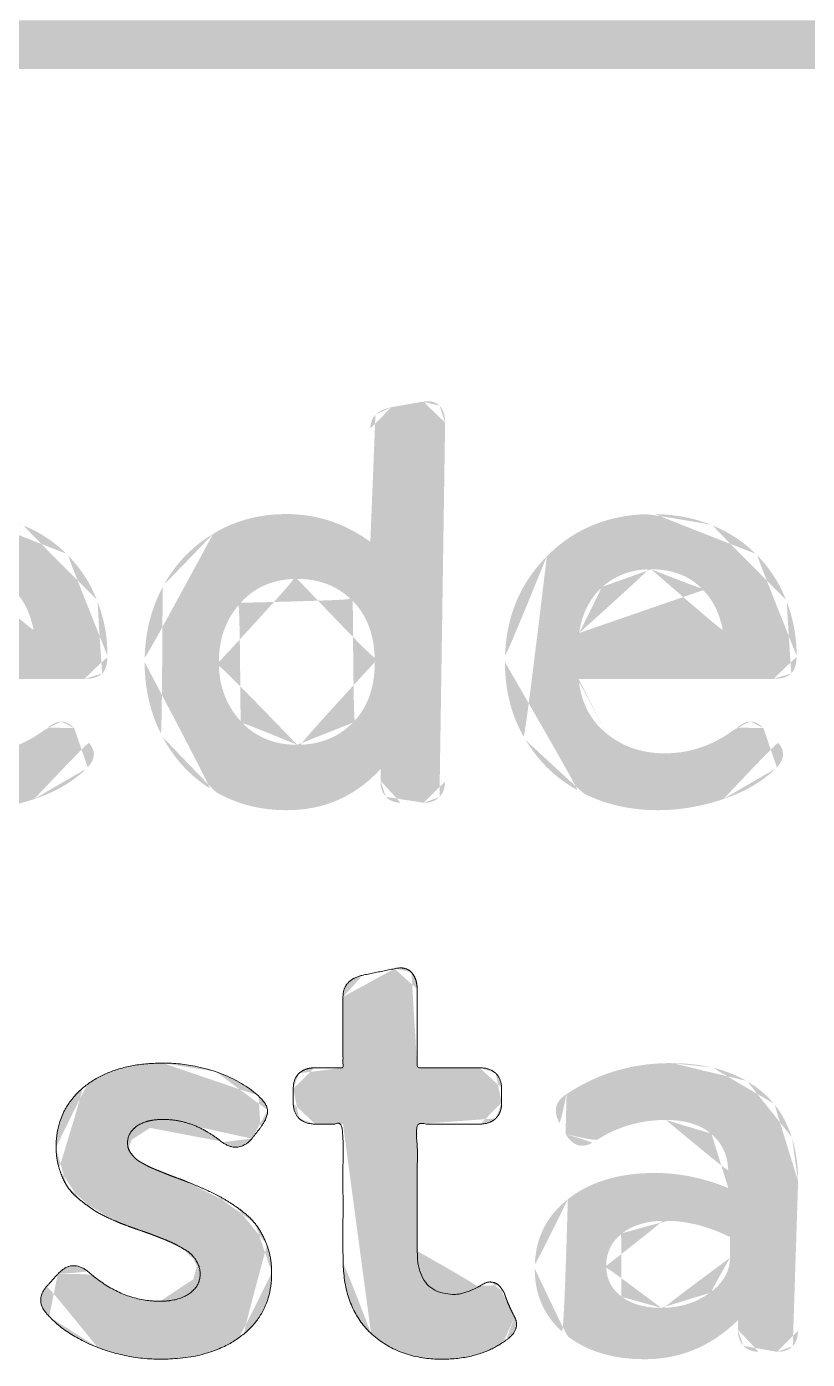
# Model space of a CAD drawing. Header units: metres. Extents: x 238421.2481 to 238421.2961, y 486087.3014 to 486087.3599.
# Drawn here: x 238421.25946 to 238421.26266, y 486087.30145 to 486087.30692 of the extents above; entities that cross this region are included whole.
import ezdxf

# ---------------------------------------------------------------- set-up
doc = ezdxf.new("R2010")
doc.units = ezdxf.units.M
doc.header["$LTSCALE"] = 0.001
doc.header["$MEASUREMENT"] = 0

msp = doc.modelspace()

# ---------------------------------------------------------------- hatches: boundary and pattern name
at = {"linetype": 'Continuous', "lineweight": 0, "true_color": 0x000000, "transparency": 33554432, "extrusion": (0, 0, -1)}
h = msp.add_hatch(color=18, dxfattribs=at)
h.paths.add_polyline_path([(-238421.2481168, 486087.3123976, 0.414214), (-238421.2535168, 486087.3177976), (-238421.2688239, 486087.3177976, 0.414214), (-238421.2742239, 486087.3123976), (-238421.2742239, 486087.3121476, 0.414214), (-238421.2688239, 486087.3067476), (-238421.2535168, 486087.3067476, 0.414214), (-238421.2481168, 486087.3121476)])
h.paths.add_polyline_path([(-238421.2535168, 486087.3068476), (-238421.2688239, 486087.3068476, -0.414214), (-238421.2741239, 486087.3121476), (-238421.2741239, 486087.3123976, -0.414214), (-238421.2688239, 486087.3176976), (-238421.2535168, 486087.3176976, -0.414214), (-238421.2482168, 486087.3123976), (-238421.2482168, 486087.3121476, -0.414214)], flags=16)
h = msp.add_hatch(color=18, dxfattribs=at)
h.paths.add_polyline_path([(-238421.2482168, 486087.3121476), (-238421.2482168, 486087.3123976, 0.414214), (-238421.2535168, 486087.3176976), (-238421.2688239, 486087.3176976, 0.414214), (-238421.2741239, 486087.3123976), (-238421.2741239, 486087.3121476, 0.414214), (-238421.2688239, 486087.3068476), (-238421.2535168, 486087.3068476, 0.414214)])
h.paths.add_polyline_path([(-238421.2535168, 486087.3069476), (-238421.2688239, 486087.3069476, -0.414214), (-238421.2740239, 486087.3121476), (-238421.2740239, 486087.3123976, -0.414214), (-238421.2688239, 486087.3175976), (-238421.2535168, 486087.3175976, -0.414214), (-238421.2483168, 486087.3123976), (-238421.2483168, 486087.3121476, -0.414214)], flags=16)
at = {"linetype": 'Continuous', "lineweight": 0, "true_color": 0x000000}
h = msp.add_hatch(color=18, dxfattribs=at)
edge = h.paths.add_edge_path()
edge.add_line((238421.2610853, 486087.3053808), (238421.2609566, 486087.3053582))
edge.add_spline(control_points=[(238421.2609566, 486087.3053582), (238421.2609126, 486087.3053481), (238421.2608917, 486087.3053272)], knot_values=[0, 0, 0, 1, 1, 1], degree=2, periodic=0)
edge.add_spline(control_points=[(238421.2608917, 486087.3053272), (238421.2608708, 486087.3053063), (238421.2608708, 486087.3052679)], knot_values=[0, 0, 0, 1, 1, 1], degree=2, periodic=0)
edge.add_line((238421.2608708, 486087.3052679), (238421.2608708, 486087.3048052))
edge.add_spline(control_points=[(238421.2608708, 486087.3048052), (238421.2607139, 486087.3049192), (238421.2605266, 486087.3049192)], knot_values=[0, 0, 0, 1, 1, 1], degree=2, periodic=0)
edge.add_spline(control_points=[(238421.2605266, 486087.3049192), (238421.2603595, 486087.3049192), (238421.2602258, 486087.3048385)], knot_values=[0, 0, 0, 1, 1, 1], degree=2, periodic=0)
edge.add_spline(control_points=[(238421.2602258, 486087.3048385), (238421.260092, 486087.3047578), (238421.2600181, 486087.304619)], knot_values=[0, 0, 0, 1, 1, 1], degree=2, periodic=0)
edge.add_spline(control_points=[(238421.2600181, 486087.304619), (238421.2599442, 486087.3044801), (238421.2599442, 486087.3043108)], knot_values=[0, 0, 0, 1, 1, 1], degree=2, periodic=0)
edge.add_spline(control_points=[(238421.2599442, 486087.3043108), (238421.2599442, 486087.3041426), (238421.2600181, 486087.3040033)], knot_values=[0, 0, 0, 1, 1, 1], degree=2, periodic=0)
edge.add_spline(control_points=[(238421.2600181, 486087.3040033), (238421.260092, 486087.3038639), (238421.2602258, 486087.3037832)], knot_values=[0, 0, 0, 1, 1, 1], degree=2, periodic=0)
edge.add_spline(control_points=[(238421.2602258, 486087.3037832), (238421.2603595, 486087.3037025), (238421.2605266, 486087.3037025)], knot_values=[0, 0, 0, 1, 1, 1], degree=2, periodic=0)
edge.add_spline(control_points=[(238421.2605266, 486087.3037025), (238421.2607579, 486087.3037025), (238421.2609126, 486087.3038718)], knot_values=[0, 0, 0, 1, 1, 1], degree=2, periodic=0)
edge.add_line((238421.2609126, 486087.3038718), (238421.2609126, 486087.3038232))
edge.add_spline(control_points=[(238421.2609126, 486087.3038232), (238421.2609126, 486087.3037815), (238421.2609351, 486087.3037572)], knot_values=[0, 0, 0, 1, 1, 1], degree=2, periodic=0)
edge.add_spline(control_points=[(238421.2609351, 486087.3037572), (238421.2609577, 486087.3037329), (238421.2609984, 486087.3037329)], knot_values=[0, 0, 0, 1, 1, 1], degree=2, periodic=0)
edge.add_line((238421.2609984, 486087.3037329), (238421.2610898, 486087.3037329))
edge.add_spline(control_points=[(238421.2610898, 486087.3037329), (238421.2611315, 486087.3037329), (238421.2611547, 486087.3037572)], knot_values=[0, 0, 0, 1, 1, 1], degree=2, periodic=0)
edge.add_spline(control_points=[(238421.2611547, 486087.3037572), (238421.2611778, 486087.3037815), (238421.2611778, 486087.3038232)], knot_values=[0, 0, 0, 1, 1, 1], degree=2, periodic=0)
edge.add_line((238421.2611778, 486087.3038232), (238421.2611778, 486087.305295))
edge.add_spline(control_points=[(238421.2611778, 486087.305295), (238421.2611778, 486087.3053413), (238421.2611541, 486087.305365)], knot_values=[0, 0, 0, 1, 1, 1], degree=2, periodic=0)
edge.add_spline(control_points=[(238421.2611541, 486087.305365), (238421.2611304, 486087.3053887), (238421.2610853, 486087.3053808)], knot_values=[0, 0, 0, 1, 1, 1], degree=2, periodic=0)
edge = h.paths.add_edge_path(flags=16)
edge.add_line((238421.2605706, 486087.3039711), (238421.2605706, 486087.3039711))
edge.add_spline(control_points=[(238421.2605706, 486087.3039711), (238421.2604272, 486087.3039711), (238421.2603381, 486087.3040687)], knot_values=[0, 0, 0, 1, 1, 1], degree=2, periodic=0)
edge.add_spline(control_points=[(238421.2603381, 486087.3040687), (238421.2602489, 486087.3041663), (238421.2602489, 486087.3043108)], knot_values=[0, 0, 0, 1, 1, 1], degree=2, periodic=0)
edge.add_spline(control_points=[(238421.2602489, 486087.3043108), (238421.2602489, 486087.3044564), (238421.2603381, 486087.3045546)], knot_values=[0, 0, 0, 1, 1, 1], degree=2, periodic=0)
edge.add_spline(control_points=[(238421.2603381, 486087.3045546), (238421.2604272, 486087.3046528), (238421.2605706, 486087.3046528)], knot_values=[0, 0, 0, 1, 1, 1], degree=2, periodic=0)
edge.add_spline(control_points=[(238421.2605706, 486087.3046528), (238421.2607083, 486087.3046528), (238421.2607986, 486087.304562)], knot_values=[0, 0, 0, 1, 1, 1], degree=2, periodic=0)
edge.add_spline(control_points=[(238421.2607986, 486087.304562), (238421.2608889, 486087.3044711), (238421.2608889, 486087.3043108)], knot_values=[0, 0, 0, 1, 1, 1], degree=2, periodic=0)
edge.add_spline(control_points=[(238421.2608889, 486087.3043108), (238421.2608889, 486087.3041528), (238421.2607986, 486087.3040619)], knot_values=[0, 0, 0, 1, 1, 1], degree=2, periodic=0)
edge.add_spline(control_points=[(238421.2607986, 486087.3040619), (238421.2607083, 486087.3039711), (238421.2605706, 486087.3039711)], knot_values=[0, 0, 0, 1, 1, 1], degree=2, periodic=0)
h = msp.add_hatch(color=18, dxfattribs=at)
edge = h.paths.add_edge_path()
edge.add_line((238421.2588965, 486087.304242), (238421.2596967, 486087.304242))
edge.add_spline(control_points=[(238421.2596967, 486087.304242), (238421.2597475, 486087.304242), (238421.2597696, 486087.3042645)], knot_values=[0, 0, 0, 1, 1, 1], degree=2, periodic=0)
edge.add_spline(control_points=[(238421.2597696, 486087.3042645), (238421.2597916, 486087.3042871), (238421.2597916, 486087.3043368)], knot_values=[0, 0, 0, 1, 1, 1], degree=2, periodic=0)
edge.add_spline(control_points=[(238421.2597916, 486087.3043368), (238421.2597916, 486087.3044575), (238421.2597475, 486087.3045676)], knot_values=[0, 0, 0, 1, 1, 1], degree=2, periodic=0)
edge.add_spline(control_points=[(238421.2597475, 486087.3045676), (238421.2597035, 486087.3046776), (238421.2596223, 486087.3047566)], knot_values=[0, 0, 0, 1, 1, 1], degree=2, periodic=0)
edge.add_spline(control_points=[(238421.2596223, 486087.3047566), (238421.2595455, 486087.3048334), (238421.2594366, 486087.3048763)], knot_values=[0, 0, 0, 1, 1, 1], degree=2, periodic=0)
edge.add_spline(control_points=[(238421.2594366, 486087.3048763), (238421.2593277, 486087.3049192), (238421.259199, 486087.3049192)], knot_values=[0, 0, 0, 1, 1, 1], degree=2, periodic=0)
edge.add_spline(control_points=[(238421.259199, 486087.3049192), (238421.2589383, 486087.3049192), (238421.2587662, 486087.3047459)], knot_values=[0, 0, 0, 1, 1, 1], degree=2, periodic=0)
edge.add_spline(control_points=[(238421.2587662, 486087.3047459), (238421.258594, 486087.3045727), (238421.258594, 486087.3043108)], knot_values=[0, 0, 0, 1, 1, 1], degree=2, periodic=0)
edge.add_spline(control_points=[(238421.258594, 486087.3043108), (238421.258594, 486087.3041302), (238421.2586792, 486087.3039903)], knot_values=[0, 0, 0, 1, 1, 1], degree=2, periodic=0)
edge.add_spline(control_points=[(238421.2586792, 486087.3039903), (238421.2587645, 486087.3038503), (238421.2589067, 486087.3037764)], knot_values=[0, 0, 0, 1, 1, 1], degree=2, periodic=0)
edge.add_spline(control_points=[(238421.2589067, 486087.3037764), (238421.2590489, 486087.3037025), (238421.2592227, 486087.3037025)], knot_values=[0, 0, 0, 1, 1, 1], degree=2, periodic=0)
edge.add_spline(control_points=[(238421.2592227, 486087.3037025), (238421.2593548, 486087.3037025), (238421.2594908, 486087.3037482)], knot_values=[0, 0, 0, 1, 1, 1], degree=2, periodic=0)
edge.add_spline(control_points=[(238421.2594908, 486087.3037482), (238421.2596268, 486087.3037939), (238421.2597103, 486087.3038785)], knot_values=[0, 0, 0, 1, 1, 1], degree=2, periodic=0)
edge.add_spline(control_points=[(238421.2597103, 486087.3038785), (238421.2597611, 486087.3039338), (238421.2597103, 486087.3039846)], knot_values=[0, 0, 0, 1, 1, 1], degree=2, periodic=0)
edge.add_line((238421.2597103, 486087.3039846), (238421.259655, 486087.3040399))
edge.add_spline(control_points=[(238421.259655, 486087.3040399), (238421.2596256, 486087.3040682), (238421.2596008, 486087.304067)], knot_values=[0, 0, 0, 1, 1, 1], degree=2, periodic=0)
edge.add_spline(control_points=[(238421.2596008, 486087.304067), (238421.259576, 486087.3040659), (238421.2595432, 486087.3040399)], knot_values=[0, 0, 0, 1, 1, 1], degree=2, periodic=0)
edge.add_spline(control_points=[(238421.2595432, 486087.3040399), (238421.2594101, 486087.3039361), (238421.2592498, 486087.3039361)], knot_values=[0, 0, 0, 1, 1, 1], degree=2, periodic=0)
edge.add_spline(control_points=[(238421.2592498, 486087.3039361), (238421.259111, 486087.3039361), (238421.2590105, 486087.3040179)], knot_values=[0, 0, 0, 1, 1, 1], degree=2, periodic=0)
edge.add_spline(control_points=[(238421.2590105, 486087.3040179), (238421.2589101, 486087.3040998), (238421.2588965, 486087.304242)], knot_values=[0, 0, 0, 1, 1, 1], degree=2, periodic=0)
edge = h.paths.add_edge_path(flags=16)
edge.add_line((238421.2591945, 486087.3046923), (238421.2591945, 486087.3046923))
edge.add_spline(control_points=[(238421.2591945, 486087.3046923), (238421.2593288, 486087.3046923), (238421.2594078, 486087.3046065)], knot_values=[0, 0, 0, 1, 1, 1], degree=2, periodic=0)
edge.add_spline(control_points=[(238421.2594078, 486087.3046065), (238421.2594721, 486087.3045422), (238421.2594902, 486087.3044305)], knot_values=[0, 0, 0, 1, 1, 1], degree=2, periodic=0)
edge.add_line((238421.2594902, 486087.3044305), (238421.2588988, 486087.3044305))
edge.add_spline(control_points=[(238421.2588988, 486087.3044305), (238421.2589157, 486087.3045501), (238421.2589958, 486087.3046212)], knot_values=[0, 0, 0, 1, 1, 1], degree=2, periodic=0)
edge.add_spline(control_points=[(238421.2589958, 486087.3046212), (238421.259076, 486087.3046923), (238421.2591945, 486087.3046923)], knot_values=[0, 0, 0, 1, 1, 1], degree=2, periodic=0)
h = msp.add_hatch(color=18, dxfattribs=at)
edge = h.paths.add_edge_path()
edge.add_line((238421.2617259, 486087.304242), (238421.2625261, 486087.304242))
edge.add_spline(control_points=[(238421.2625261, 486087.304242), (238421.2625769, 486087.304242), (238421.2625989, 486087.3042645)], knot_values=[0, 0, 0, 1, 1, 1], degree=2, periodic=0)
edge.add_spline(control_points=[(238421.2625989, 486087.3042645), (238421.2626209, 486087.3042871), (238421.2626209, 486087.3043368)], knot_values=[0, 0, 0, 1, 1, 1], degree=2, periodic=0)
edge.add_spline(control_points=[(238421.2626209, 486087.3043368), (238421.2626209, 486087.3044575), (238421.2625769, 486087.3045676)], knot_values=[0, 0, 0, 1, 1, 1], degree=2, periodic=0)
edge.add_spline(control_points=[(238421.2625769, 486087.3045676), (238421.2625329, 486087.3046776), (238421.2624516, 486087.3047566)], knot_values=[0, 0, 0, 1, 1, 1], degree=2, periodic=0)
edge.add_spline(control_points=[(238421.2624516, 486087.3047566), (238421.2623749, 486087.3048334), (238421.2622659, 486087.3048763)], knot_values=[0, 0, 0, 1, 1, 1], degree=2, periodic=0)
edge.add_spline(control_points=[(238421.2622659, 486087.3048763), (238421.262157, 486087.3049192), (238421.2620284, 486087.3049192)], knot_values=[0, 0, 0, 1, 1, 1], degree=2, periodic=0)
edge.add_spline(control_points=[(238421.2620284, 486087.3049192), (238421.2617676, 486087.3049192), (238421.2615955, 486087.3047459)], knot_values=[0, 0, 0, 1, 1, 1], degree=2, periodic=0)
edge.add_spline(control_points=[(238421.2615955, 486087.3047459), (238421.2614234, 486087.3045727), (238421.2614234, 486087.3043108)], knot_values=[0, 0, 0, 1, 1, 1], degree=2, periodic=0)
edge.add_spline(control_points=[(238421.2614234, 486087.3043108), (238421.2614234, 486087.3041302), (238421.2615086, 486087.3039903)], knot_values=[0, 0, 0, 1, 1, 1], degree=2, periodic=0)
edge.add_spline(control_points=[(238421.2615086, 486087.3039903), (238421.2615938, 486087.3038503), (238421.261736, 486087.3037764)], knot_values=[0, 0, 0, 1, 1, 1], degree=2, periodic=0)
edge.add_spline(control_points=[(238421.261736, 486087.3037764), (238421.2618782, 486087.3037025), (238421.2620521, 486087.3037025)], knot_values=[0, 0, 0, 1, 1, 1], degree=2, periodic=0)
edge.add_spline(control_points=[(238421.2620521, 486087.3037025), (238421.2621841, 486087.3037025), (238421.2623201, 486087.3037482)], knot_values=[0, 0, 0, 1, 1, 1], degree=2, periodic=0)
edge.add_spline(control_points=[(238421.2623201, 486087.3037482), (238421.2624561, 486087.3037939), (238421.2625397, 486087.3038785)], knot_values=[0, 0, 0, 1, 1, 1], degree=2, periodic=0)
edge.add_spline(control_points=[(238421.2625397, 486087.3038785), (238421.2625904, 486087.3039338), (238421.2625397, 486087.3039846)], knot_values=[0, 0, 0, 1, 1, 1], degree=2, periodic=0)
edge.add_line((238421.2625397, 486087.3039846), (238421.2624844, 486087.3040399))
edge.add_spline(control_points=[(238421.2624844, 486087.3040399), (238421.262455, 486087.3040682), (238421.2624302, 486087.304067)], knot_values=[0, 0, 0, 1, 1, 1], degree=2, periodic=0)
edge.add_spline(control_points=[(238421.2624302, 486087.304067), (238421.2624054, 486087.3040659), (238421.2623726, 486087.3040399)], knot_values=[0, 0, 0, 1, 1, 1], degree=2, periodic=0)
edge.add_spline(control_points=[(238421.2623726, 486087.3040399), (238421.2622394, 486087.3039361), (238421.2620792, 486087.3039361)], knot_values=[0, 0, 0, 1, 1, 1], degree=2, periodic=0)
edge.add_spline(control_points=[(238421.2620792, 486087.3039361), (238421.2619403, 486087.3039361), (238421.2618399, 486087.3040179)], knot_values=[0, 0, 0, 1, 1, 1], degree=2, periodic=0)
edge.add_spline(control_points=[(238421.2618399, 486087.3040179), (238421.2617394, 486087.3040998), (238421.2617259, 486087.304242)], knot_values=[0, 0, 0, 1, 1, 1], degree=2, periodic=0)
edge = h.paths.add_edge_path(flags=16)
edge.add_line((238421.2620239, 486087.3046923), (238421.2620239, 486087.3046923))
edge.add_spline(control_points=[(238421.2620239, 486087.3046923), (238421.2621582, 486087.3046923), (238421.2622372, 486087.3046065)], knot_values=[0, 0, 0, 1, 1, 1], degree=2, periodic=0)
edge.add_spline(control_points=[(238421.2622372, 486087.3046065), (238421.2623015, 486087.3045422), (238421.2623196, 486087.3044305)], knot_values=[0, 0, 0, 1, 1, 1], degree=2, periodic=0)
edge.add_line((238421.2623196, 486087.3044305), (238421.2617281, 486087.3044305))
edge.add_spline(control_points=[(238421.2617281, 486087.3044305), (238421.2617451, 486087.3045501), (238421.2618252, 486087.3046212)], knot_values=[0, 0, 0, 1, 1, 1], degree=2, periodic=0)
edge.add_spline(control_points=[(238421.2618252, 486087.3046212), (238421.2619053, 486087.3046923), (238421.2620239, 486087.3046923)], knot_values=[0, 0, 0, 1, 1, 1], degree=2, periodic=0)
at = {"linetype": 'Continuous', "lineweight": 0, "true_color": 0x000000, "extrusion": (0, 0, -1)}
h = msp.add_hatch(color=18, dxfattribs=at)
edge = h.paths.add_edge_path()
edge.add_spline(control_points=[(-238421.2614628, 486087.3016203), (-238421.261491, 486087.3015661), (-238421.2614232, 486087.301521)], knot_values=[0, 0, 0, 1, 1, 1], degree=2, periodic=0)
edge.add_spline(control_points=[(-238421.2614232, 486087.301521), (-238421.2613194, 486087.3014465), (-238421.2611648, 486087.3014465)], knot_values=[0, 0, 0, 1, 1, 1], degree=2, periodic=0)
edge.add_spline(control_points=[(-238421.2611648, 486087.3014465), (-238421.2609887, 486087.3014465), (-238421.2608736, 486087.3015526)], knot_values=[0, 0, 0, 1, 1, 1], degree=2, periodic=0)
edge.add_spline(control_points=[(-238421.2608736, 486087.3015526), (-238421.2607585, 486087.3016587), (-238421.2607585, 486087.301863)], knot_values=[0, 0, 0, 1, 1, 1], degree=2, periodic=0)
edge.add_line((-238421.2607585, 486087.301863), (-238421.2607585, 486087.3024126))
edge.add_line((-238421.2607585, 486087.3024126), (-238421.2606445, 486087.3024126))
edge.add_spline(control_points=[(-238421.2606445, 486087.3024126), (-238421.2606027, 486087.3024126), (-238421.2605784, 486087.3024358)], knot_values=[0, 0, 0, 1, 1, 1], degree=2, periodic=0)
edge.add_spline(control_points=[(-238421.2605784, 486087.3024358), (-238421.2605542, 486087.3024589), (-238421.2605542, 486087.3025006)], knot_values=[0, 0, 0, 1, 1, 1], degree=2, periodic=0)
edge.add_line((-238421.2605542, 486087.3025006), (-238421.2605542, 486087.3025582))
edge.add_spline(control_points=[(-238421.2605542, 486087.3025582), (-238421.2605542, 486087.3025988), (-238421.2605784, 486087.3026214)], knot_values=[0, 0, 0, 1, 1, 1], degree=2, periodic=0)
edge.add_spline(control_points=[(-238421.2605784, 486087.3026214), (-238421.2606027, 486087.302644), (-238421.2606445, 486087.302644)], knot_values=[0, 0, 0, 1, 1, 1], degree=2, periodic=0)
edge.add_line((-238421.2606445, 486087.302644), (-238421.2607585, 486087.302644))
edge.add_line((-238421.2607585, 486087.302644), (-238421.2607585, 486087.3029352))
edge.add_spline(control_points=[(-238421.2607585, 486087.3029352), (-238421.2607585, 486087.3030086), (-238421.2608454, 486087.3030255)], knot_values=[0, 0, 0, 1, 1, 1], degree=2, periodic=0)
edge.add_line((-238421.2608454, 486087.3030255), (-238421.2609706, 486087.3030514))
edge.add_spline(control_points=[(-238421.2609706, 486087.3030514), (-238421.2610158, 486087.3030616), (-238421.2610395, 486087.3030362)], knot_values=[0, 0, 0, 1, 1, 1], degree=2, periodic=0)
edge.add_spline(control_points=[(-238421.2610395, 486087.3030362), (-238421.2610632, 486087.3030108), (-238421.2610632, 486087.3029634)], knot_values=[0, 0, 0, 1, 1, 1], degree=2, periodic=0)
edge.add_line((-238421.2610632, 486087.3029634), (-238421.2610632, 486087.302644))
edge.add_line((-238421.2610632, 486087.302644), (-238421.2613194, 486087.302644))
edge.add_spline(control_points=[(-238421.2613194, 486087.302644), (-238421.2613612, 486087.302644), (-238421.2613854, 486087.3026214)], knot_values=[0, 0, 0, 1, 1, 1], degree=2, periodic=0)
edge.add_spline(control_points=[(-238421.2613854, 486087.3026214), (-238421.2614097, 486087.3025988), (-238421.2614097, 486087.3025582)], knot_values=[0, 0, 0, 1, 1, 1], degree=2, periodic=0)
edge.add_line((-238421.2614097, 486087.3025582), (-238421.2614097, 486087.3025006))
edge.add_spline(control_points=[(-238421.2614097, 486087.3025006), (-238421.2614097, 486087.3024589), (-238421.2613854, 486087.3024358)], knot_values=[0, 0, 0, 1, 1, 1], degree=2, periodic=0)
edge.add_spline(control_points=[(-238421.2613854, 486087.3024358), (-238421.2613612, 486087.3024126), (-238421.2613194, 486087.3024126)], knot_values=[0, 0, 0, 1, 1, 1], degree=2, periodic=0)
edge.add_line((-238421.2613194, 486087.3024126), (-238421.2610632, 486087.3024126))
edge.add_line((-238421.2610632, 486087.3024126), (-238421.2610632, 486087.3018912))
edge.add_spline(control_points=[(-238421.2610632, 486087.3018912), (-238421.2610632, 486087.3017128), (-238421.2612156, 486087.3017128)], knot_values=[0, 0, 0, 1, 1, 1], degree=2, periodic=0)
edge.add_spline(control_points=[(-238421.2612156, 486087.3017128), (-238421.2612585, 486087.3017128), (-238421.2613217, 486087.3017478)], knot_values=[0, 0, 0, 1, 1, 1], degree=2, periodic=0)
edge.add_spline(control_points=[(-238421.2613217, 486087.3017478), (-238421.2613465, 486087.3017659), (-238421.2613662, 486087.3017636)], knot_values=[0, 0, 0, 1, 1, 1], degree=2, periodic=0)
edge.add_spline(control_points=[(-238421.2613662, 486087.3017636), (-238421.261386, 486087.3017614), (-238421.2613978, 486087.3017501)], knot_values=[0, 0, 0, 1, 1, 1], degree=2, periodic=0)
edge.add_spline(control_points=[(-238421.2613978, 486087.3017501), (-238421.2614097, 486087.3017388), (-238421.261421, 486087.3017174)], knot_values=[0, 0, 0, 1, 1, 1], degree=2, periodic=0)
edge.add_line((-238421.261421, 486087.3017174), (-238421.2614628, 486087.3016203))
h = msp.add_hatch(color=18, dxfattribs=at)
edge = h.paths.add_edge_path()
edge.add_spline(control_points=[(-238421.2600107, 486087.3014465), (-238421.2598764, 486087.3014465), (-238421.2597511, 486087.301495)], knot_values=[0, 0, 0, 1, 1, 1], degree=2, periodic=0)
edge.add_spline(control_points=[(-238421.2597511, 486087.301495), (-238421.2596258, 486087.3015435), (-238421.2595525, 486087.3016225)], knot_values=[0, 0, 0, 1, 1, 1], degree=2, periodic=0)
edge.add_spline(control_points=[(-238421.2595525, 486087.3016225), (-238421.2594847, 486087.3016869), (-238421.2595479, 486087.3017524)], knot_values=[0, 0, 0, 1, 1, 1], degree=2, periodic=0)
edge.add_line((-238421.2595479, 486087.3017524), (-238421.2595875, 486087.3017964))
edge.add_spline(control_points=[(-238421.2595875, 486087.3017964), (-238421.2596473, 486087.3018618), (-238421.2597161, 486087.3018031)], knot_values=[0, 0, 0, 1, 1, 1], degree=2, periodic=0)
edge.add_spline(control_points=[(-238421.2597161, 486087.3018031), (-238421.2598516, 486087.3016846), (-238421.2600073, 486087.3016846)], knot_values=[0, 0, 0, 1, 1, 1], degree=2, periodic=0)
edge.add_spline(control_points=[(-238421.2600073, 486087.3016846), (-238421.2600818, 486087.3016846), (-238421.2601269, 486087.3017157)], knot_values=[0, 0, 0, 1, 1, 1], degree=2, periodic=0)
edge.add_spline(control_points=[(-238421.2601269, 486087.3017157), (-238421.2601721, 486087.3017467), (-238421.2601721, 486087.3017964)], knot_values=[0, 0, 0, 1, 1, 1], degree=2, periodic=0)
edge.add_spline(control_points=[(-238421.2601721, 486087.3017964), (-238421.2601721, 486087.3018212), (-238421.2601614, 486087.3018415)], knot_values=[0, 0, 0, 1, 1, 1], degree=2, periodic=0)
edge.add_spline(control_points=[(-238421.2601614, 486087.3018415), (-238421.2601507, 486087.3018618), (-238421.2601377, 486087.3018754)], knot_values=[0, 0, 0, 1, 1, 1], degree=2, periodic=0)
edge.add_spline(control_points=[(-238421.2601377, 486087.3018754), (-238421.2601247, 486087.3018889), (-238421.2600959, 486087.3019047)], knot_values=[0, 0, 0, 1, 1, 1], degree=2, periodic=0)
edge.add_spline(control_points=[(-238421.2600959, 486087.3019047), (-238421.2600671, 486087.3019205), (-238421.2600496, 486087.3019284)], knot_values=[0, 0, 0, 1, 1, 1], degree=2, periodic=0)
edge.add_spline(control_points=[(-238421.2600496, 486087.3019284), (-238421.2600321, 486087.3019363), (-238421.2599938, 486087.301951)], knot_values=[0, 0, 0, 1, 1, 1], degree=2, periodic=0)
edge.add_spline(control_points=[(-238421.2599938, 486087.301951), (-238421.2599791, 486087.3019566), (-238421.2599712, 486087.30196)], knot_values=[0, 0, 0, 1, 1, 1], degree=2, periodic=0)
edge.add_spline(control_points=[(-238421.2599712, 486087.30196), (-238421.2599193, 486087.3019781), (-238421.2598888, 486087.3019888)], knot_values=[0, 0, 0, 1, 1, 1], degree=2, periodic=0)
edge.add_spline(control_points=[(-238421.2598888, 486087.3019888), (-238421.2598583, 486087.3019995), (-238421.2598115, 486087.3020198)], knot_values=[0, 0, 0, 1, 1, 1], degree=2, periodic=0)
edge.add_spline(control_points=[(-238421.2598115, 486087.3020198), (-238421.2597646, 486087.3020401), (-238421.259737, 486087.3020582)], knot_values=[0, 0, 0, 1, 1, 1], degree=2, periodic=0)
edge.add_spline(control_points=[(-238421.259737, 486087.3020582), (-238421.2597093, 486087.3020763), (-238421.2596755, 486087.3021039)], knot_values=[0, 0, 0, 1, 1, 1], degree=2, periodic=0)
edge.add_spline(control_points=[(-238421.2596755, 486087.3021039), (-238421.2596416, 486087.3021316), (-238421.2596236, 486087.3021609)], knot_values=[0, 0, 0, 1, 1, 1], degree=2, periodic=0)
edge.add_spline(control_points=[(-238421.2596236, 486087.3021609), (-238421.2596055, 486087.3021903), (-238421.2595931, 486087.3022309)], knot_values=[0, 0, 0, 1, 1, 1], degree=2, periodic=0)
edge.add_spline(control_points=[(-238421.2595931, 486087.3022309), (-238421.2595807, 486087.3022715), (-238421.2595807, 486087.3023178)], knot_values=[0, 0, 0, 1, 1, 1], degree=2, periodic=0)
edge.add_spline(control_points=[(-238421.2595807, 486087.3023178), (-238421.2595807, 486087.3024747), (-238421.2597003, 486087.3025689)], knot_values=[0, 0, 0, 1, 1, 1], degree=2, periodic=0)
edge.add_spline(control_points=[(-238421.2597003, 486087.3025689), (-238421.2598199, 486087.3026632), (-238421.2600197, 486087.3026632)], knot_values=[0, 0, 0, 1, 1, 1], degree=2, periodic=0)
edge.add_spline(control_points=[(-238421.2600197, 486087.3026632), (-238421.2601326, 486087.3026632), (-238421.2602393, 486087.3026265)], knot_values=[0, 0, 0, 1, 1, 1], degree=2, periodic=0)
edge.add_spline(control_points=[(-238421.2602393, 486087.3026265), (-238421.2603459, 486087.3025898), (-238421.2604125, 486087.3025266)], knot_values=[0, 0, 0, 1, 1, 1], degree=2, periodic=0)
edge.add_spline(control_points=[(-238421.2604125, 486087.3025266), (-238421.2604464, 486087.3024973), (-238421.2604486, 486087.3024685)], knot_values=[0, 0, 0, 1, 1, 1], degree=2, periodic=0)
edge.add_spline(control_points=[(-238421.2604486, 486087.3024685), (-238421.2604509, 486087.3024397), (-238421.260417, 486087.3023946)], knot_values=[0, 0, 0, 1, 1, 1], degree=2, periodic=0)
edge.add_line((-238421.260417, 486087.3023946), (-238421.2603843, 486087.3023528))
edge.add_spline(control_points=[(-238421.2603843, 486087.3023528), (-238421.2603279, 486087.3022885), (-238421.2602579, 486087.3023415)], knot_values=[0, 0, 0, 1, 1, 1], degree=2, periodic=0)
edge.add_spline(control_points=[(-238421.2602579, 486087.3023415), (-238421.2601462, 486087.3024318), (-238421.2600197, 486087.3024318)], knot_values=[0, 0, 0, 1, 1, 1], degree=2, periodic=0)
edge.add_spline(control_points=[(-238421.2600197, 486087.3024318), (-238421.2599531, 486087.3024318), (-238421.2599136, 486087.3024053)], knot_values=[0, 0, 0, 1, 1, 1], degree=2, periodic=0)
edge.add_spline(control_points=[(-238421.2599136, 486087.3024053), (-238421.2598741, 486087.3023788), (-238421.2598741, 486087.3023347)], knot_values=[0, 0, 0, 1, 1, 1], degree=2, periodic=0)
edge.add_spline(control_points=[(-238421.2598741, 486087.3023347), (-238421.2598741, 486087.3023223), (-238421.2598775, 486087.3023116)], knot_values=[0, 0, 0, 1, 1, 1], degree=2, periodic=0)
edge.add_spline(control_points=[(-238421.2598775, 486087.3023116), (-238421.2598809, 486087.3023009), (-238421.2598894, 486087.3022907)], knot_values=[0, 0, 0, 1, 1, 1], degree=2, periodic=0)
edge.add_spline(control_points=[(-238421.2598894, 486087.3022907), (-238421.2598978, 486087.3022806), (-238421.2599052, 486087.3022727)], knot_values=[0, 0, 0, 1, 1, 1], degree=2, periodic=0)
edge.add_spline(control_points=[(-238421.2599052, 486087.3022727), (-238421.2599125, 486087.3022648), (-238421.2599289, 486087.3022557)], knot_values=[0, 0, 0, 1, 1, 1], degree=2, periodic=0)
edge.add_spline(control_points=[(-238421.2599289, 486087.3022557), (-238421.2599452, 486087.3022467), (-238421.2599565, 486087.3022405)], knot_values=[0, 0, 0, 1, 1, 1], degree=2, periodic=0)
edge.add_spline(control_points=[(-238421.2599565, 486087.3022405), (-238421.2599678, 486087.3022343), (-238421.2599904, 486087.3022253)], knot_values=[0, 0, 0, 1, 1, 1], degree=2, periodic=0)
edge.add_spline(control_points=[(-238421.2599904, 486087.3022253), (-238421.260013, 486087.3022162), (-238421.2600265, 486087.3022106)], knot_values=[0, 0, 0, 1, 1, 1], degree=2, periodic=0)
edge.add_spline(control_points=[(-238421.2600265, 486087.3022106), (-238421.26004, 486087.302205), (-238421.2600688, 486087.3021942)], knot_values=[0, 0, 0, 1, 1, 1], degree=2, periodic=0)
edge.add_spline(control_points=[(-238421.2600688, 486087.3021942), (-238421.2600976, 486087.3021835), (-238421.2601123, 486087.3021779)], knot_values=[0, 0, 0, 1, 1, 1], degree=2, periodic=0)
edge.add_spline(control_points=[(-238421.2601123, 486087.3021779), (-238421.26018, 486087.3021508), (-238421.2602251, 486087.3021288)], knot_values=[0, 0, 0, 1, 1, 1], degree=2, periodic=0)
edge.add_spline(control_points=[(-238421.2602251, 486087.3021288), (-238421.2602703, 486087.3021068), (-238421.2603199, 486087.3020729)], knot_values=[0, 0, 0, 1, 1, 1], degree=2, periodic=0)
edge.add_spline(control_points=[(-238421.2603199, 486087.3020729), (-238421.2603696, 486087.302039), (-238421.2603984, 486087.3020029)], knot_values=[0, 0, 0, 1, 1, 1], degree=2, periodic=0)
edge.add_spline(control_points=[(-238421.2603984, 486087.3020029), (-238421.2604272, 486087.3019668), (-238421.2604464, 486087.3019149)], knot_values=[0, 0, 0, 1, 1, 1], degree=2, periodic=0)
edge.add_spline(control_points=[(-238421.2604464, 486087.3019149), (-238421.2604656, 486087.301863), (-238421.2604656, 486087.3018009)], knot_values=[0, 0, 0, 1, 1, 1], degree=2, periodic=0)
edge.add_spline(control_points=[(-238421.2604656, 486087.3018009), (-238421.2604656, 486087.3016372), (-238421.2603408, 486087.3015419)], knot_values=[0, 0, 0, 1, 1, 1], degree=2, periodic=0)
edge.add_spline(control_points=[(-238421.2603408, 486087.3015419), (-238421.2602161, 486087.3014465), (-238421.2600107, 486087.3014465)], knot_values=[0, 0, 0, 1, 1, 1], degree=2, periodic=0)
edge.add_line((-238421.2600107, 486087.3014465), (-238421.2600107, 486087.3014465))
at = {"linetype": 'Continuous', "lineweight": 0, "true_color": 0x000000}
h = msp.add_hatch(color=18, dxfattribs=at)
edge = h.paths.add_edge_path()
edge.add_line((238421.2621044, 486087.3026632), (238421.2621044, 486087.3026632))
edge.add_spline(control_points=[(238421.2621044, 486087.3026632), (238421.2618663, 486087.3026632), (238421.2616766, 486087.3025356)], knot_values=[0, 0, 0, 1, 1, 1], degree=2, periodic=0)
edge.add_spline(control_points=[(238421.2616766, 486087.3025356), (238421.2616033, 486087.3024905), (238421.2616518, 486087.3024081)], knot_values=[0, 0, 0, 1, 1, 1], degree=2, periodic=0)
edge.add_line((238421.2616518, 486087.3024081), (238421.2616721, 486087.302372))
edge.add_spline(control_points=[(238421.2616721, 486087.302372), (238421.2617173, 486087.3022964), (238421.2617884, 486087.3023393)], knot_values=[0, 0, 0, 1, 1, 1], degree=2, periodic=0)
edge.add_spline(control_points=[(238421.2617884, 486087.3023393), (238421.2619216, 486087.3024296), (238421.2620841, 486087.3024296)], knot_values=[0, 0, 0, 1, 1, 1], degree=2, periodic=0)
edge.add_spline(control_points=[(238421.2620841, 486087.3024296), (238421.2622037, 486087.3024296), (238421.262272, 486087.3023709)], knot_values=[0, 0, 0, 1, 1, 1], degree=2, periodic=0)
edge.add_spline(control_points=[(238421.262272, 486087.3023709), (238421.2623403, 486087.3023122), (238421.2623403, 486087.3022117)], knot_values=[0, 0, 0, 1, 1, 1], degree=2, periodic=0)
edge.add_line((238421.2623403, 486087.3022117), (238421.2623403, 486087.3021497))
edge.add_spline(control_points=[(238421.2623403, 486087.3021497), (238421.2621902, 486087.3022117), (238421.2620401, 486087.3022117)], knot_values=[0, 0, 0, 1, 1, 1], degree=2, periodic=0)
edge.add_spline(control_points=[(238421.2620401, 486087.3022117), (238421.2618177, 486087.3022117), (238421.2616817, 486087.3021039)], knot_values=[0, 0, 0, 1, 1, 1], degree=2, periodic=0)
edge.add_spline(control_points=[(238421.2616817, 486087.3021039), (238421.2615457, 486087.3019962), (238421.2615457, 486087.3018189)], knot_values=[0, 0, 0, 1, 1, 1], degree=2, periodic=0)
edge.add_spline(control_points=[(238421.2615457, 486087.3018189), (238421.2615457, 486087.3016519), (238421.2616704, 486087.3015492)], knot_values=[0, 0, 0, 1, 1, 1], degree=2, periodic=0)
edge.add_spline(control_points=[(238421.2616704, 486087.3015492), (238421.2617952, 486087.3014465), (238421.2619983, 486087.3014465)], knot_values=[0, 0, 0, 1, 1, 1], degree=2, periodic=0)
edge.add_spline(control_points=[(238421.2619983, 486087.3014465), (238421.2622162, 486087.3014465), (238421.2623798, 486087.3016067)], knot_values=[0, 0, 0, 1, 1, 1], degree=2, periodic=0)
edge.add_line((238421.2623798, 486087.3016067), (238421.2623798, 486087.3015672))
edge.add_spline(control_points=[(238421.2623798, 486087.3015672), (238421.2623798, 486087.3015255), (238421.2624029, 486087.3015012)], knot_values=[0, 0, 0, 1, 1, 1], degree=2, periodic=0)
edge.add_spline(control_points=[(238421.2624029, 486087.3015012), (238421.2624261, 486087.3014769), (238421.2624678, 486087.3014769)], knot_values=[0, 0, 0, 1, 1, 1], degree=2, periodic=0)
edge.add_line((238421.2624678, 486087.3014769), (238421.2625412, 486087.3014769))
edge.add_spline(control_points=[(238421.2625412, 486087.3014769), (238421.262583, 486087.3014769), (238421.262605, 486087.3015006)], knot_values=[0, 0, 0, 1, 1, 1], degree=2, periodic=0)
edge.add_spline(control_points=[(238421.262605, 486087.3015006), (238421.262627, 486087.3015243), (238421.262627, 486087.3015672)], knot_values=[0, 0, 0, 1, 1, 1], degree=2, periodic=0)
edge.add_line((238421.262627, 486087.3015672), (238421.262627, 486087.3021779))
edge.add_spline(control_points=[(238421.262627, 486087.3021779), (238421.262627, 486087.3022783), (238421.2626005, 486087.3023596)], knot_values=[0, 0, 0, 1, 1, 1], degree=2, periodic=0)
edge.add_spline(control_points=[(238421.2626005, 486087.3023596), (238421.2625739, 486087.3024408), (238421.2625271, 486087.3024967)], knot_values=[0, 0, 0, 1, 1, 1], degree=2, periodic=0)
edge.add_spline(control_points=[(238421.2625271, 486087.3024967), (238421.2624803, 486087.3025526), (238421.2624142, 486087.3025904)], knot_values=[0, 0, 0, 1, 1, 1], degree=2, periodic=0)
edge.add_spline(control_points=[(238421.2624142, 486087.3025904), (238421.2623482, 486087.3026282), (238421.2622709, 486087.3026457)], knot_values=[0, 0, 0, 1, 1, 1], degree=2, periodic=0)
edge.add_spline(control_points=[(238421.2622709, 486087.3026457), (238421.2621936, 486087.3026632), (238421.2621044, 486087.3026632)], knot_values=[0, 0, 0, 1, 1, 1], degree=2, periodic=0)
edge = h.paths.add_edge_path(flags=16)
edge.add_line((238421.2620649, 486087.3016575), (238421.2620649, 486087.3016575))
edge.add_spline(control_points=[(238421.2620649, 486087.3016575), (238421.2619622, 486087.3016575), (238421.2619007, 486087.3017049)], knot_values=[0, 0, 0, 1, 1, 1], degree=2, periodic=0)
edge.add_spline(control_points=[(238421.2619007, 486087.3017049), (238421.2618392, 486087.3017524), (238421.2618392, 486087.3018302)], knot_values=[0, 0, 0, 1, 1, 1], degree=2, periodic=0)
edge.add_spline(control_points=[(238421.2618392, 486087.3018302), (238421.2618392, 486087.3019137), (238421.2619058, 486087.3019645)], knot_values=[0, 0, 0, 1, 1, 1], degree=2, periodic=0)
edge.add_spline(control_points=[(238421.2619058, 486087.3019645), (238421.2619724, 486087.3020153), (238421.2620818, 486087.3020153)], knot_values=[0, 0, 0, 1, 1, 1], degree=2, periodic=0)
edge.add_spline(control_points=[(238421.2620818, 486087.3020153), (238421.2622116, 486087.3020153), (238421.2623471, 486087.3019487)], knot_values=[0, 0, 0, 1, 1, 1], degree=2, periodic=0)
edge.add_line((238421.2623471, 486087.3019487), (238421.2623471, 486087.301863))
edge.add_spline(control_points=[(238421.2623471, 486087.301863), (238421.2623471, 486087.3017794), (238421.262263, 486087.3017185)], knot_values=[0, 0, 0, 1, 1, 1], degree=2, periodic=0)
edge.add_spline(control_points=[(238421.262263, 486087.3017185), (238421.2621789, 486087.3016575), (238421.2620649, 486087.3016575)], knot_values=[0, 0, 0, 1, 1, 1], degree=2, periodic=0)

# ---------------------------------------------------------------- linework, layer by layer
at = {"color": 18, "linetype": 'Continuous', "lineweight": 0, "true_color": 0x000000}
for points, knots in [([(238421.2614628, 486087.3016203), (238421.261491, 486087.3015661), (238421.2614232, 486087.301521), (238421.2613194, 486087.3014465), (238421.2611648, 486087.3014465), (238421.2609887, 486087.3014465), (238421.2608736, 486087.3015526), (238421.2607585, 486087.3016587), (238421.2607585, 486087.301863), (238421.2607585, 486087.3021378), (238421.2607585, 486087.3024126), (238421.2607015, 486087.3024126), (238421.2606445, 486087.3024126), (238421.2606027, 486087.3024126), (238421.2605784, 486087.3024358), (238421.2605542, 486087.3024589), (238421.2605542, 486087.3025006), (238421.2605542, 486087.3025294), (238421.2605542, 486087.3025582), (238421.2605542, 486087.3025988), (238421.2605784, 486087.3026214), (238421.2606027, 486087.302644), (238421.2606445, 486087.302644), (238421.2607015, 486087.302644), (238421.2607585, 486087.302644), (238421.2607585, 486087.3027896), (238421.2607585, 486087.3029352), (238421.2607585, 486087.3030086), (238421.2608454, 486087.3030255), (238421.260908, 486087.3030385), (238421.2609706, 486087.3030514), (238421.2610158, 486087.3030616), (238421.2610395, 486087.3030362), (238421.2610632, 486087.3030108), (238421.2610632, 486087.3029634), (238421.2610632, 486087.3028037), (238421.2610632, 486087.302644), (238421.2611913, 486087.302644), (238421.2613194, 486087.302644), (238421.2613612, 486087.302644), (238421.2613854, 486087.3026214), (238421.2614097, 486087.3025988), (238421.2614097, 486087.3025582), (238421.2614097, 486087.3025294), (238421.2614097, 486087.3025006), (238421.2614097, 486087.3024589), (238421.2613854, 486087.3024358), (238421.2613612, 486087.3024126), (238421.2613194, 486087.3024126), (238421.2611913, 486087.3024126), (238421.2610632, 486087.3024126), (238421.2610632, 486087.3021519), (238421.2610632, 486087.3018912), (238421.2610632, 486087.3017128), (238421.2612156, 486087.3017128), (238421.2612585, 486087.3017128), (238421.2613217, 486087.3017478), (238421.2613465, 486087.3017659), (238421.2613662, 486087.3017636), (238421.261386, 486087.3017614), (238421.2613978, 486087.3017501), (238421.2614097, 486087.3017388), (238421.261421, 486087.3017174), (238421.2614345, 486087.3016745), (238421.2614628, 486087.3016203)], [0, 0, 0, 0.035714, 0.035714, 0.071429, 0.071429, 0.107143, 0.107143, 0.142857, 0.142857, 0.160714, 0.160714, 0.178571, 0.178571, 0.214286, 0.214286, 0.25, 0.25, 0.285714, 0.285714, 0.321429, 0.321429, 0.357143, 0.357143, 0.375, 0.375, 0.392857, 0.392857, 0.428571, 0.428571, 0.464286, 0.464286, 0.5, 0.5, 0.535714, 0.535714, 0.553571, 0.553571, 0.571429, 0.571429, 0.607143, 0.607143, 0.642857, 0.642857, 0.678571, 0.678571, 0.714286, 0.714286, 0.75, 0.75, 0.767857, 0.767857, 0.785714, 0.785714, 0.821429, 0.821429, 0.857143, 0.857143, 0.892857, 0.892857, 0.928571, 0.928571, 0.964286, 0.964286, 1, 1, 1]), ([(238421.2600107, 486087.3014465), (238421.2598764, 486087.3014465), (238421.2597511, 486087.301495), (238421.2596258, 486087.3015435), (238421.2595525, 486087.3016225), (238421.2594847, 486087.3016869), (238421.2595479, 486087.3017524), (238421.2595677, 486087.3017744), (238421.2595875, 486087.3017964), (238421.2596473, 486087.3018618), (238421.2597161, 486087.3018031), (238421.2598516, 486087.3016846), (238421.2600073, 486087.3016846), (238421.2600818, 486087.3016846), (238421.2601269, 486087.3017157), (238421.2601721, 486087.3017467), (238421.2601721, 486087.3017964), (238421.2601721, 486087.3018212), (238421.2601614, 486087.3018415), (238421.2601507, 486087.3018618), (238421.2601377, 486087.3018754), (238421.2601247, 486087.3018889), (238421.2600959, 486087.3019047), (238421.2600671, 486087.3019205), (238421.2600496, 486087.3019284), (238421.2600321, 486087.3019363), (238421.2599938, 486087.301951), (238421.2599791, 486087.3019566), (238421.2599712, 486087.30196), (238421.2599193, 486087.3019781), (238421.2598888, 486087.3019888), (238421.2598583, 486087.3019995), (238421.2598115, 486087.3020198), (238421.2597646, 486087.3020401), (238421.259737, 486087.3020582), (238421.2597093, 486087.3020763), (238421.2596755, 486087.3021039), (238421.2596416, 486087.3021316), (238421.2596236, 486087.3021609), (238421.2596055, 486087.3021903), (238421.2595931, 486087.3022309), (238421.2595807, 486087.3022715), (238421.2595807, 486087.3023178), (238421.2595807, 486087.3024747), (238421.2597003, 486087.3025689), (238421.2598199, 486087.3026632), (238421.2600197, 486087.3026632), (238421.2601326, 486087.3026632), (238421.2602393, 486087.3026265), (238421.2603459, 486087.3025898), (238421.2604125, 486087.3025266), (238421.2604464, 486087.3024973), (238421.2604486, 486087.3024685), (238421.2604509, 486087.3024397), (238421.260417, 486087.3023946), (238421.2604007, 486087.3023737), (238421.2603843, 486087.3023528), (238421.2603279, 486087.3022885), (238421.2602579, 486087.3023415), (238421.2601462, 486087.3024318), (238421.2600197, 486087.3024318), (238421.2599531, 486087.3024318), (238421.2599136, 486087.3024053), (238421.2598741, 486087.3023788), (238421.2598741, 486087.3023347), (238421.2598741, 486087.3023223), (238421.2598775, 486087.3023116), (238421.2598809, 486087.3023009), (238421.2598894, 486087.3022907), (238421.2598978, 486087.3022806), (238421.2599052, 486087.3022727), (238421.2599125, 486087.3022648), (238421.2599289, 486087.3022557), (238421.2599452, 486087.3022467), (238421.2599565, 486087.3022405), (238421.2599678, 486087.3022343), (238421.2599904, 486087.3022253), (238421.260013, 486087.3022162), (238421.2600265, 486087.3022106), (238421.26004, 486087.302205), (238421.2600688, 486087.3021942), (238421.2600976, 486087.3021835), (238421.2601123, 486087.3021779), (238421.26018, 486087.3021508), (238421.2602251, 486087.3021288), (238421.2602703, 486087.3021068), (238421.2603199, 486087.3020729), (238421.2603696, 486087.302039), (238421.2603984, 486087.3020029), (238421.2604272, 486087.3019668), (238421.2604464, 486087.3019149), (238421.2604656, 486087.301863), (238421.2604656, 486087.3018009), (238421.2604656, 486087.3016372), (238421.2603408, 486087.3015419), (238421.2602161, 486087.3014465), (238421.2600107, 486087.3014465), (238421.2600107, 486087.3014465), (238421.2600107, 486087.3014465)], [0, 0, 0, 0.020408, 0.020408, 0.040816, 0.040816, 0.061224, 0.061224, 0.081633, 0.081633, 0.102041, 0.102041, 0.122449, 0.122449, 0.142857, 0.142857, 0.163265, 0.163265, 0.183673, 0.183673, 0.204082, 0.204082, 0.22449, 0.22449, 0.244898, 0.244898, 0.265306, 0.265306, 0.285714, 0.285714, 0.306122, 0.306122, 0.326531, 0.326531, 0.346939, 0.346939, 0.367347, 0.367347, 0.387755, 0.387755, 0.408163, 0.408163, 0.428571, 0.428571, 0.44898, 0.44898, 0.469388, 0.469388, 0.489796, 0.489796, 0.510204, 0.510204, 0.530612, 0.530612, 0.55102, 0.55102, 0.571429, 0.571429, 0.591837, 0.591837, 0.612245, 0.612245, 0.632653, 0.632653, 0.653061, 0.653061, 0.673469, 0.673469, 0.693878, 0.693878, 0.714286, 0.714286, 0.734694, 0.734694, 0.755102, 0.755102, 0.77551, 0.77551, 0.795918, 0.795918, 0.816327, 0.816327, 0.836735, 0.836735, 0.857143, 0.857143, 0.877551, 0.877551, 0.897959, 0.897959, 0.918367, 0.918367, 0.938776, 0.938776, 0.959184, 0.959184, 0.979592, 0.979592, 1, 1, 1])]:
    msp.add_open_spline(points, degree=2, knots=knots, dxfattribs=at)

doc.saveas('drawing.dxf')
